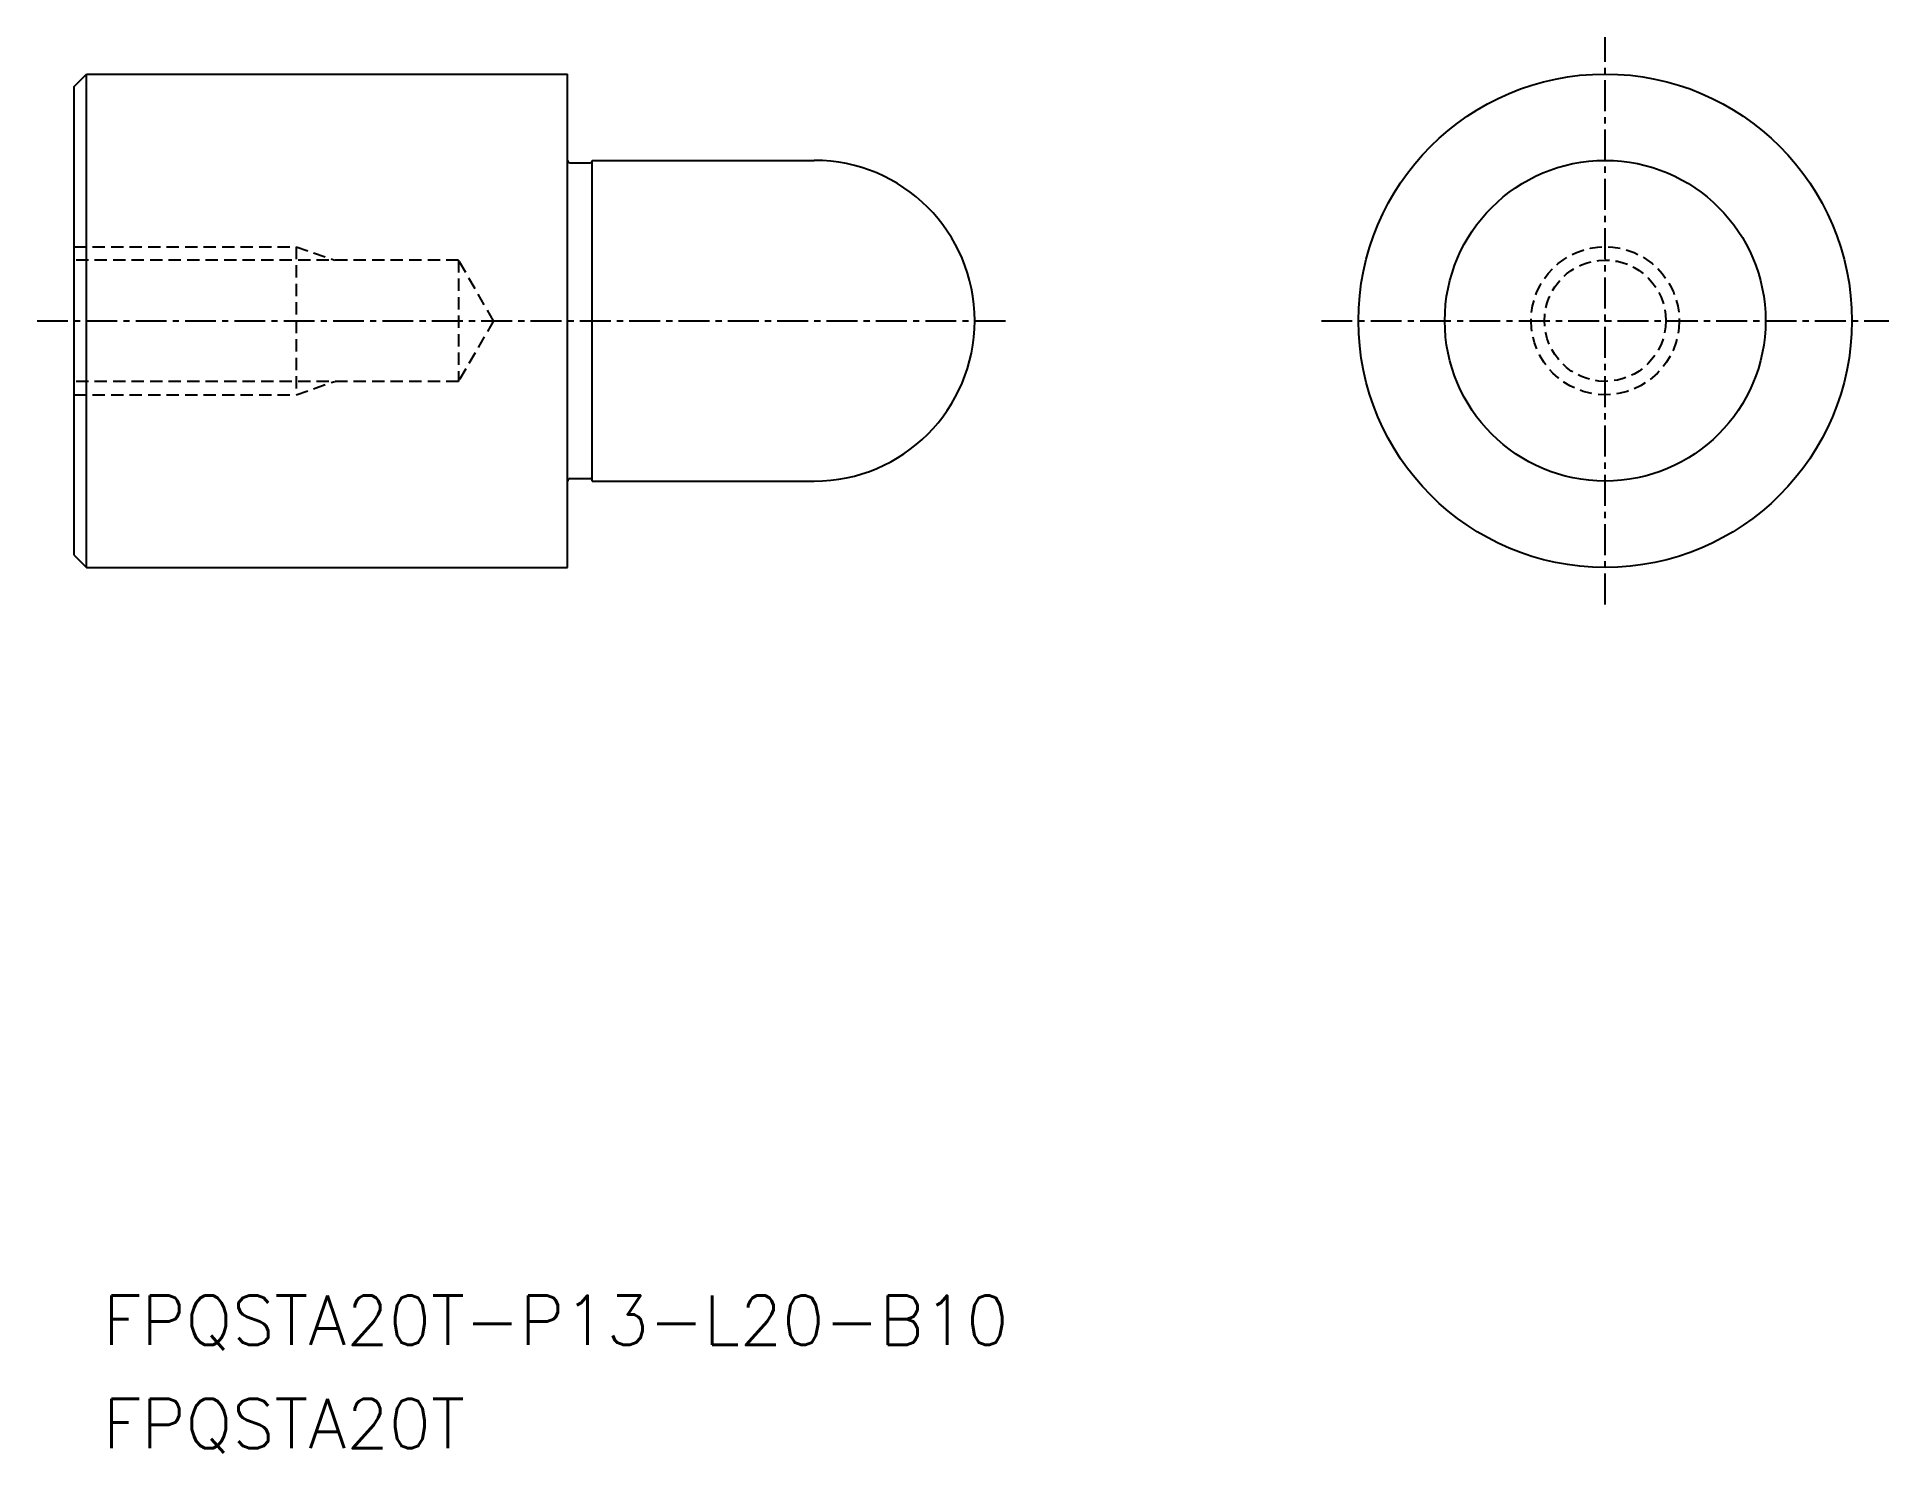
# Model space of a CAD drawing. Extents: x -11.3 to 63.7, y 15.6 to 73.
import ezdxf

# ---------------------------------------------------------------- set-up
doc = ezdxf.new("R2010")
doc.units = 0
doc.linetypes.add('CENTER', pattern=[2, 1.25, -0.25, 0.25, -0.25])
doc.linetypes.add('DASHED', pattern=[0.75, 0.5, -0.25])
doc.layers.get('0').update_dxf_attribs({"linetype": 'CONTINUOUS'})
doc.layers.add('CENTER', color=1, linetype='CENTER')
doc.styles.get("Standard").update_dxf_attribs({"font": 'txt.shx'})

msp = doc.modelspace()

# ---------------------------------------------------------------- linework, layer by layer
at = {"color": 7, "linetype": 'CONTINUOUS'}
for p, q in [((-9.821, 71.017), (-9.321, 71.517)), ((-9.321, 71.517), (10.179, 71.517)), ((-9.321, 51.517), (-9.321, 71.517)), ((10.179, 68.017), (10.179, 71.517)), ((-9.821, 52.017), (-9.821, 71.017)), ((10.179, 55.017), (10.179, 68.017)), ((10.279, 67.917), (11.079, 67.917)), ((11.179, 55.017), (11.179, 68.017)), ((11.179, 68.017), (20.179, 68.017)), ((10.179, 51.517), (10.179, 55.017)), ((10.279, 55.117), (11.079, 55.117)), ((11.179, 55.017), (20.179, 55.017)), ((-9.821, 52.017), (-9.321, 51.517)), ((-9.321, 51.517), (10.179, 51.517))]:
    msp.add_line(p, q, dxfattribs=at)
at = {"color": 3, "linetype": 'DASHED'}
for p, q in [((-9.821, 64.517), (-0.821, 64.517)), ((5.76, 63.975), (-9.821, 63.975)), ((-0.821, 64.517), (-0.821, 58.517)), ((-0.821, 64.517), (0.742, 63.975)), ((7.179, 61.517), (5.76, 63.975)), ((5.76, 63.975), (5.76, 59.058)), ((7.179, 61.517), (5.76, 59.058)), ((5.76, 59.058), (-9.821, 59.058)), ((-0.821, 58.517), (0.742, 59.058)), ((-9.821, 58.517), (-0.821, 58.517))]:
    msp.add_line(p, q, dxfattribs=at)
at = {"color": 7, "linetype": 'CONTINUOUS'}
for radius in [10, 6.5]:
    msp.add_circle((52.231, 61.517), radius, dxfattribs=at)
at = {"color": 3, "linetype": 'DASHED'}
for radius in [3, 2.458]:
    msp.add_circle((52.231, 61.517), radius, dxfattribs=at)
at = {"color": 7, "linetype": 'CONTINUOUS'}
for centre, radius, start, end in [((10.279, 68.017), 0.1, 180, 270), ((11.079, 68.017), 0.1, 270, 0), ((20.179, 61.517), 6.5, 270, 90), ((10.279, 55.017), 0.1, 90, 180), ((11.079, 55.017), 0.1, 0, 90)]:
    msp.add_arc(centre, radius, start, end, dxfattribs=at)
msp.add_point((10.179, 61.517), dxfattribs=at)
at = {"layer": 'CENTER', "color": 1, "linetype": 'CENTER'}
for p, q in [((52.231, 50.017), (52.231, 73.017)), ((-11.321, 61.517), (28.179, 61.517)), ((40.731, 61.517), (63.731, 61.517))]:
    msp.add_line(p, q, dxfattribs=at)
msp.add_point((52.231, 61.517), dxfattribs=at)

# ---------------------------------------------------------------- texts
at = {"color": 7, "linetype": 'CONTINUOUS'}
for s, p in [('FPQSTA20T-P13-L20-B10', (-8.641, 20)), ('FPQSTA20T', (-8.641, 15.813))]:
    msp.add_text(s, height=2, dxfattribs=at).set_placement(p)

doc.saveas('drawing.dxf')
